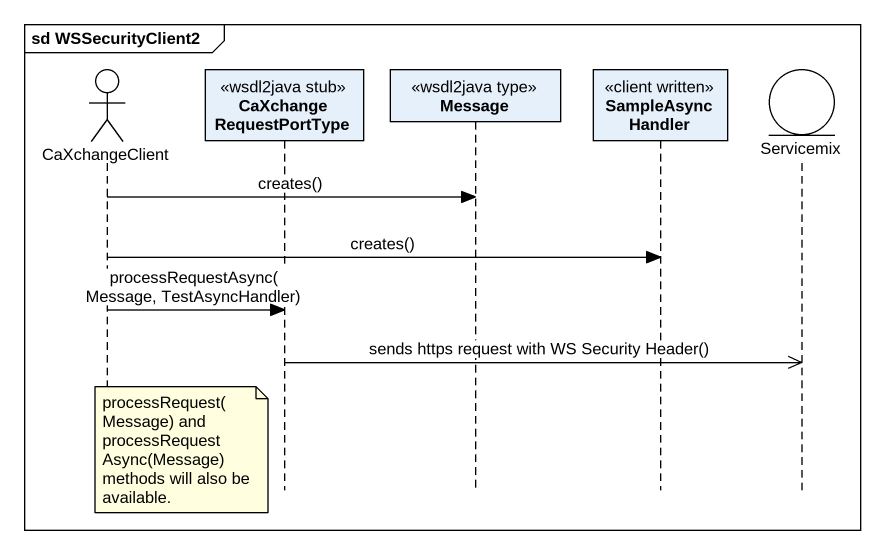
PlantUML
@startuml
mainframe sd WSSecurityClient2
hide footbox
actor CaXchangeClient
participant "CaXchange RequestPortType" as CaXchange_RequestPortType <<wsdl2java stub>>
participant Message <<wsdl2java type>>
participant "SampleAsync Handler" as SampleAsync_Handler <<client written>>
entity Servicemix

CaXchangeClient -> Message : creates()
CaXchangeClient -> SampleAsync_Handler : creates()
CaXchangeClient -> CaXchange_RequestPortType : processRequestAsync(Message, TestAsyncHandler)
CaXchange_RequestPortType ->> Servicemix : sends https request with WS Security Header()
note over CaXchangeClient : processRequest(Message) and processRequestAsync(Message) methods will also be available.
@enduml
